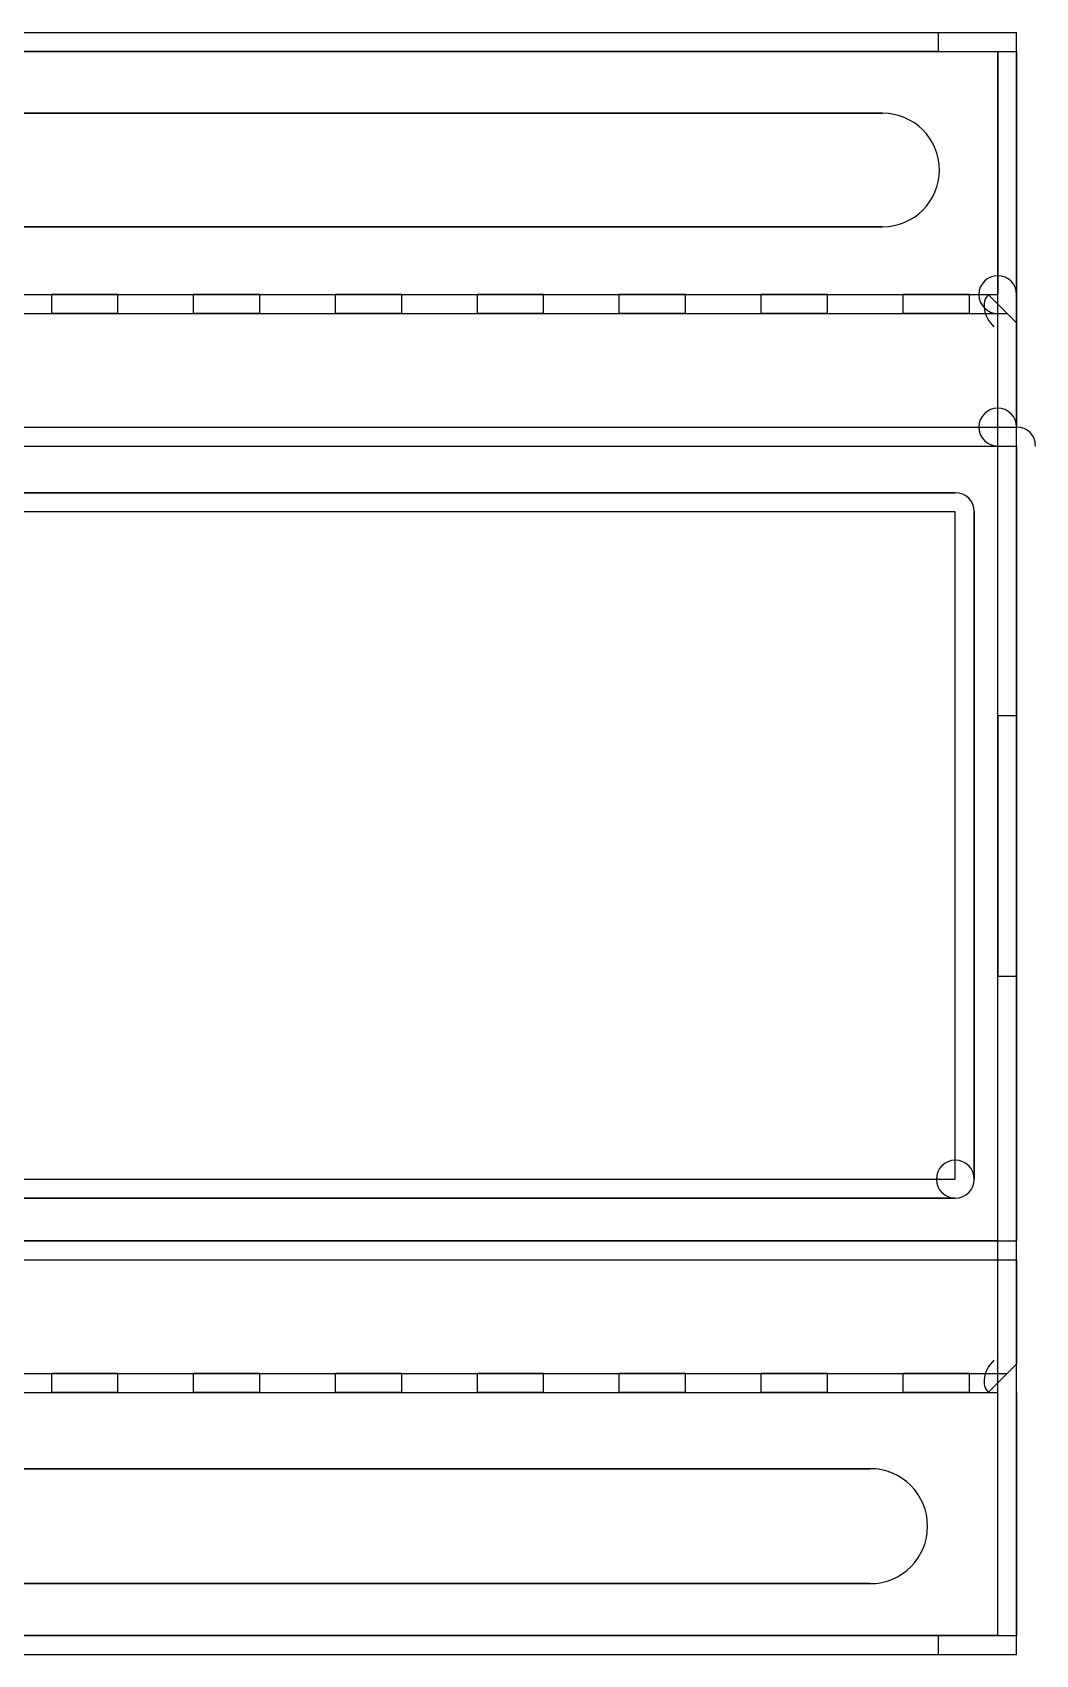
# Model space of a CAD drawing. Header units: millimetres. Extents: x -1 to 101, y -51 to 35.
# Drawn here: x 48 to 101, y -50.6 to 35.1 of the extents above; entities that cross this region are included whole.
import ezdxf

# ---------------------------------------------------------------- set-up
doc = ezdxf.new("R2010")
doc.units = ezdxf.units.MM
doc.layers.add('Pocket005', color=7, linetype='CONTINUOUS')

msp = doc.modelspace()

# ---------------------------------------------------------------- linework, layer by layer
at = {"layer": 'Pocket005'}
for p, q in [((0, 35.118, 17), (100, 35.118, 17)), ((0, 35.118, 17), (100, 35.118, 17)), ((4, 35.118, 11.6), (95.85, 35.118, 11.6)), ((4, 35.118, 11.6), (95.85, 35.118, 11.6)), ((95.85, 35.118), (100, 35.118)), ((95.85, 35.118, 11.6), (95.85, 35.118)), ((95.85, 35.118), (95.85, 34.118)), ((95.85, 35.118), (100, 35.118)), ((95.85, 35.118, 11.6), (95.85, 34.118, 11.6)), ((95.85, 35.118, 11.6), (95.85, 35.118)), ((95.85, 35.118), (95.85, 34.118)), ((95.85, 35.118, 11.6), (95.85, 34.118, 11.6)), ((100, 35.118), (100, 35.118, 17)), ((100, -50.582), (100, 35.118)), ((100, 35.118), (100, 35.118, 17)), ((100, -50.582), (100, 35.118)), ((0, 34.118, 18), (100, 34.118, 18)), ((0, 34.118, 18), (100, 34.118, 18)), ((1, 34.118, 17), (99, 34.118, 17)), ((1, 34.118, 17), (99, 34.118, 17)), ((95.85, 34.118, 11.6), (4, 34.118, 11.6)), ((95.85, 34.118, 11.6), (4, 34.118, 11.6)), ((95.85, 34.118), (99, 34.118)), ((95.85, 34.118), (99, 34.118)), ((95.85, 34.118), (95.85, 34.118, 11.6)), ((95.85, 34.118), (95.85, 34.118, 11.6)), ((99, -49.582), (99, 34.118)), ((99, 34.118), (99, 34.118, 17)), ((99, -49.582), (99, 34.118)), ((99, 34.118), (99, 34.118, 17)), ((99, 34.118, 17), (99, 21.268, 17)), ((99, 34.118, 17), (99, 21.268, 17)), ((100, 34.118, 18), (100, 21.268, 18)), ((100, 34.118, 18), (100, 21.268, 18)), ((8.4, 30.848, 18), (92.916, 30.848, 18)), ((8.4, 30.848, 18), (92.916, 30.848, 18)), ((92.916, 30.848, 17), (8.4, 30.848, 17)), ((92.916, 30.848, 17), (8.4, 30.848, 17)), ((92.916, 30.848, 18), (92.916, 30.848, 17)), ((92.916, 30.848, 18), (92.916, 30.848, 17)), ((8.4, 24.852, 18), (92.916, 24.852, 18)), ((8.4, 24.852, 18), (92.916, 24.852, 18)), ((92.916, 24.852, 17), (8.4, 24.852, 17)), ((92.916, 24.852, 17), (8.4, 24.852, 17)), ((92.916, 24.852, 18), (92.916, 24.852, 17)), ((92.916, 24.852, 18), (92.916, 24.852, 17)), ((1, 21.268, 17), (99, 21.268, 17)), ((1, 21.268, 17), (99, 21.268, 17)), ((1.5, 21.268, 18), (98.5, 21.268, 18)), ((1.5, 21.268, 36), (98.5, 21.268, 36)), ((1.5, 21.268, 18), (98.5, 21.268, 18)), ((1.5, 21.268, 36), (98.5, 21.268, 36)), ((49, 21.268, 32.872), (49, 21.268, 19.872)), ((49, 21.268, 19.872), (52.5, 21.268, 19.872)), ((52.5, 21.268, 32.872), (49, 21.268, 32.872)), ((49, 20.268, 19.872), (49, 21.268, 19.872)), ((49, 21.268, 32.872), (49, 21.268, 19.872)), ((49, 20.268, 32.872), (49, 21.268, 32.872)), ((49, 21.268, 19.872), (52.5, 21.268, 19.872)), ((49, 20.268, 19.872), (49, 21.268, 19.872)), ((49, 20.268, 32.872), (49, 21.268, 32.872)), ((52.5, 21.268, 32.872), (49, 21.268, 32.872)), ((52.5, 21.268, 19.872), (52.5, 21.268, 32.872)), ((52.5, 20.268, 19.872), (52.5, 21.268, 19.872)), ((52.5, 20.268, 32.872), (52.5, 21.268, 32.872)), ((52.5, 21.268, 19.872), (52.5, 21.268, 32.872)), ((52.5, 20.268, 19.872), (52.5, 21.268, 19.872)), ((52.5, 20.268, 32.872), (52.5, 21.268, 32.872)), ((56.5, 21.268, 32.77), (56.5, 21.268, 19.77)), ((56.5, 21.268, 19.77), (60, 21.268, 19.77)), ((60, 21.268, 32.77), (56.5, 21.268, 32.77)), ((56.5, 20.268, 19.77), (56.5, 21.268, 19.77)), ((56.5, 21.268, 32.77), (56.5, 21.268, 19.77)), ((56.5, 20.268, 32.77), (56.5, 21.268, 32.77)), ((56.5, 21.268, 19.77), (60, 21.268, 19.77)), ((56.5, 20.268, 19.77), (56.5, 21.268, 19.77)), ((56.5, 20.268, 32.77), (56.5, 21.268, 32.77)), ((60, 21.268, 32.77), (56.5, 21.268, 32.77)), ((60, 21.268, 19.77), (60, 21.268, 32.77)), ((60, 20.268, 19.77), (60, 21.268, 19.77)), ((60, 20.268, 32.77), (60, 21.268, 32.77)), ((60, 21.268, 19.77), (60, 21.268, 32.77)), ((60, 20.268, 19.77), (60, 21.268, 19.77)), ((60, 20.268, 32.77), (60, 21.268, 32.77)), ((64, 21.268, 32.63), (64, 21.268, 19.63)), ((64, 21.268, 19.63), (67.5, 21.268, 19.63)), ((67.5, 21.268, 32.63), (64, 21.268, 32.63)), ((64, 20.268, 19.63), (64, 21.268, 19.63)), ((64, 21.268, 32.63), (64, 21.268, 19.63)), ((64, 20.268, 32.63), (64, 21.268, 32.63)), ((64, 21.268, 19.63), (67.5, 21.268, 19.63)), ((64, 20.268, 19.63), (64, 21.268, 19.63)), ((64, 20.268, 32.63), (64, 21.268, 32.63)), ((67.5, 21.268, 32.63), (64, 21.268, 32.63)), ((67.5, 21.268, 19.63), (67.5, 21.268, 32.63)), ((67.5, 20.268, 19.63), (67.5, 21.268, 19.63)), ((67.5, 20.268, 32.63), (67.5, 21.268, 32.63)), ((67.5, 21.268, 19.63), (67.5, 21.268, 32.63)), ((67.5, 20.268, 19.63), (67.5, 21.268, 19.63)), ((67.5, 20.268, 32.63), (67.5, 21.268, 32.63)), ((71.5, 21.268, 32.539), (71.5, 21.268, 19.539)), ((71.5, 21.268, 19.539), (75, 21.268, 19.539)), ((75, 21.268, 32.539), (71.5, 21.268, 32.539)), ((71.5, 20.268, 19.539), (71.5, 21.268, 19.539)), ((71.5, 21.268, 32.539), (71.5, 21.268, 19.539)), ((71.5, 20.268, 32.539), (71.5, 21.268, 32.539)), ((71.5, 21.268, 19.539), (75, 21.268, 19.539)), ((71.5, 20.268, 19.539), (71.5, 21.268, 19.539)), ((71.5, 20.268, 32.539), (71.5, 21.268, 32.539)), ((75, 21.268, 32.539), (71.5, 21.268, 32.539)), ((75, 21.268, 19.539), (75, 21.268, 32.539)), ((75, 20.268, 19.539), (75, 21.268, 19.539)), ((75, 20.268, 32.539), (75, 21.268, 32.539)), ((75, 21.268, 19.539), (75, 21.268, 32.539)), ((75, 20.268, 19.539), (75, 21.268, 19.539)), ((75, 20.268, 32.539), (75, 21.268, 32.539)), ((79, 21.268, 32.781), (79, 21.268, 19.781)), ((79, 21.268, 19.781), (82.5, 21.268, 19.781)), ((82.5, 21.268, 32.781), (79, 21.268, 32.781)), ((79, 20.268, 19.781), (79, 21.268, 19.781)), ((79, 21.268, 32.781), (79, 21.268, 19.781)), ((79, 20.268, 32.781), (79, 21.268, 32.781)), ((79, 21.268, 19.781), (82.5, 21.268, 19.781)), ((79, 20.268, 19.781), (79, 21.268, 19.781)), ((79, 20.268, 32.781), (79, 21.268, 32.781)), ((82.5, 21.268, 32.781), (79, 21.268, 32.781)), ((82.5, 21.268, 19.781), (82.5, 21.268, 32.781)), ((82.5, 20.268, 19.781), (82.5, 21.268, 19.781)), ((82.5, 20.268, 32.781), (82.5, 21.268, 32.781)), ((82.5, 21.268, 19.781), (82.5, 21.268, 32.781)), ((82.5, 20.268, 19.781), (82.5, 21.268, 19.781)), ((82.5, 20.268, 32.781), (82.5, 21.268, 32.781)), ((86.5, 21.268, 32.824), (86.5, 21.268, 19.824)), ((86.5, 21.268, 19.824), (90, 21.268, 19.824)), ((90, 21.268, 32.824), (86.5, 21.268, 32.824)), ((86.5, 20.268, 19.824), (86.5, 21.268, 19.824)), ((86.5, 21.268, 32.824), (86.5, 21.268, 19.824)), ((86.5, 20.268, 32.824), (86.5, 21.268, 32.824)), ((86.5, 21.268, 19.824), (90, 21.268, 19.824)), ((86.5, 20.268, 19.824), (86.5, 21.268, 19.824)), ((86.5, 20.268, 32.824), (86.5, 21.268, 32.824)), ((90, 21.268, 32.824), (86.5, 21.268, 32.824)), ((90, 21.268, 19.824), (90, 21.268, 32.824)), ((90, 20.268, 19.824), (90, 21.268, 19.824)), ((90, 20.268, 32.824), (90, 21.268, 32.824)), ((90, 21.268, 19.824), (90, 21.268, 32.824)), ((90, 20.268, 19.824), (90, 21.268, 19.824)), ((90, 20.268, 32.824), (90, 21.268, 32.824)), ((94, 21.268, 32.613), (94, 21.268, 19.829)), ((94, 21.268, 19.829), (97.5, 21.268, 19.829)), ((97.5, 21.268, 32.613), (94, 21.268, 32.613)), ((94, 20.268, 19.829), (94, 21.268, 19.829)), ((94, 21.268, 32.613), (94, 21.268, 19.829)), ((94, 20.268, 32.613), (94, 21.268, 32.613)), ((94, 21.268, 19.829), (97.5, 21.268, 19.829)), ((94, 20.268, 19.829), (94, 21.268, 19.829)), ((94, 20.268, 32.613), (94, 21.268, 32.613)), ((97.5, 21.268, 32.613), (94, 21.268, 32.613)), ((97.5, 21.268, 19.829), (97.5, 21.268, 32.613)), ((97.5, 20.268, 19.829), (97.5, 21.268, 19.829)), ((97.5, 20.268, 32.613), (97.5, 21.268, 32.613)), ((97.5, 21.268, 19.829), (97.5, 21.268, 32.613)), ((97.5, 20.268, 19.829), (97.5, 21.268, 19.829)), ((97.5, 20.268, 32.613), (97.5, 21.268, 32.613)), ((100, 19.768, 18), (98.5, 21.268, 18)), ((98.5, 21.268, 18), (98.5, 21.268, 36)), ((98.5, 21.268, 18), (98.5, 21.268, 36)), ((100, 19.768, 18), (98.5, 21.268, 18)), ((100, 21.268, 18), (100, 19.768, 18)), ((100, 21.268, 18), (100, 19.768, 18)), ((0.5, 20.268, 37), (99.5, 20.268, 37)), ((0.5, 20.268, 37), (99.5, 20.268, 37)), ((1, 20.268, 18), (99, 20.268, 18)), ((1, 20.268, 18), (99, 20.268, 18)), ((1, 20.268, 36), (99, 20.268, 36)), ((1, 20.268, 36), (99, 20.268, 36)), ((49, 20.268, 32.872), (49, 20.268, 19.872)), ((49, 20.268, 19.872), (52.5, 20.268, 19.872)), ((52.5, 20.268, 32.872), (49, 20.268, 32.872)), ((49, 20.268, 32.872), (49, 20.268, 19.872)), ((49, 20.268, 19.872), (52.5, 20.268, 19.872)), ((52.5, 20.268, 32.872), (49, 20.268, 32.872)), ((52.5, 20.268, 19.872), (52.5, 20.268, 32.872)), ((52.5, 20.268, 19.872), (52.5, 20.268, 32.872)), ((56.5, 20.268, 32.77), (56.5, 20.268, 19.77)), ((56.5, 20.268, 19.77), (60, 20.268, 19.77)), ((60, 20.268, 32.77), (56.5, 20.268, 32.77)), ((56.5, 20.268, 32.77), (56.5, 20.268, 19.77)), ((56.5, 20.268, 19.77), (60, 20.268, 19.77)), ((60, 20.268, 32.77), (56.5, 20.268, 32.77)), ((60, 20.268, 19.77), (60, 20.268, 32.77)), ((60, 20.268, 19.77), (60, 20.268, 32.77)), ((64, 20.268, 32.63), (64, 20.268, 19.63)), ((64, 20.268, 19.63), (67.5, 20.268, 19.63)), ((67.5, 20.268, 32.63), (64, 20.268, 32.63)), ((64, 20.268, 32.63), (64, 20.268, 19.63)), ((64, 20.268, 19.63), (67.5, 20.268, 19.63)), ((67.5, 20.268, 32.63), (64, 20.268, 32.63)), ((67.5, 20.268, 19.63), (67.5, 20.268, 32.63)), ((67.5, 20.268, 19.63), (67.5, 20.268, 32.63)), ((71.5, 20.268, 32.539), (71.5, 20.268, 19.539)), ((71.5, 20.268, 19.539), (75, 20.268, 19.539)), ((75, 20.268, 32.539), (71.5, 20.268, 32.539)), ((71.5, 20.268, 32.539), (71.5, 20.268, 19.539)), ((71.5, 20.268, 19.539), (75, 20.268, 19.539)), ((75, 20.268, 32.539), (71.5, 20.268, 32.539)), ((75, 20.268, 19.539), (75, 20.268, 32.539)), ((75, 20.268, 19.539), (75, 20.268, 32.539)), ((79, 20.268, 32.781), (79, 20.268, 19.781)), ((79, 20.268, 19.781), (82.5, 20.268, 19.781)), ((82.5, 20.268, 32.781), (79, 20.268, 32.781)), ((79, 20.268, 32.781), (79, 20.268, 19.781)), ((79, 20.268, 19.781), (82.5, 20.268, 19.781)), ((82.5, 20.268, 32.781), (79, 20.268, 32.781)), ((82.5, 20.268, 19.781), (82.5, 20.268, 32.781)), ((82.5, 20.268, 19.781), (82.5, 20.268, 32.781)), ((86.5, 20.268, 32.824), (86.5, 20.268, 19.824)), ((86.5, 20.268, 19.824), (90, 20.268, 19.824)), ((90, 20.268, 32.824), (86.5, 20.268, 32.824)), ((86.5, 20.268, 32.824), (86.5, 20.268, 19.824)), ((86.5, 20.268, 19.824), (90, 20.268, 19.824)), ((90, 20.268, 32.824), (86.5, 20.268, 32.824)), ((90, 20.268, 19.824), (90, 20.268, 32.824)), ((90, 20.268, 19.824), (90, 20.268, 32.824)), ((94, 20.268, 32.613), (94, 20.268, 19.829)), ((94, 20.268, 19.829), (97.5, 20.268, 19.829)), ((97.5, 20.268, 32.613), (94, 20.268, 32.613)), ((94, 20.268, 32.613), (94, 20.268, 19.829)), ((94, 20.268, 19.829), (97.5, 20.268, 19.829)), ((97.5, 20.268, 32.613), (94, 20.268, 32.613)), ((97.5, 20.268, 19.829), (97.5, 20.268, 32.613)), ((97.5, 20.268, 19.829), (97.5, 20.268, 32.613)), ((99, 20.268, 36), (99, 20.268, 18)), ((99, 14.268, 36), (99, 20.268, 36)), ((99, 20.268, 36), (99, 20.268, 18)), ((99, 14.268, 36), (99, 20.268, 36)), ((100, 19.768, 37), (99.5, 20.268, 37)), ((100, 19.768, 37), (99.5, 20.268, 37)), ((100, 19.768, 37), (100, 14.268, 37)), ((100, 19.768, 18), (100, 19.768, 37)), ((100, 19.768, 37), (100, 14.268, 37)), ((100, 19.768, 18), (100, 19.768, 37)), ((0, 14.268, 48), (100, 14.268, 48)), ((0, 14.268, 48), (100, 14.268, 48)), ((0, 14.268, 37), (100, 14.268, 37)), ((0, 14.268, 37), (100, 14.268, 37)), ((1, 14.268, 36), (99, 14.268, 36)), ((1, 14.268, 36), (99, 14.268, 36)), ((100, 14.268, 37), (100, 14.268, 48)), ((100, 14.268, 37), (100, 14.268, 48)), ((0, 13.268, 49), (100, 13.268, 49)), ((0, 13.268, 49), (100, 13.268, 49)), ((1, 13.268, 37), (99, 13.268, 37)), ((1, 13.268, 37), (99, 13.268, 37)), ((1, 13.268, 48), (99, 13.268, 48)), ((1, 13.268, 48), (99, 13.268, 48)), ((99, 13.268, 48), (99, 13.268, 37)), ((99, -28.732, 48), (99, 13.268, 48)), ((99, 13.268, 48), (99, 13.268, 37)), ((99, -28.732, 48), (99, 13.268, 48)), ((100, 13.268, 49), (100, -28.732, 49)), ((100, 13.268, 49), (100, -28.732, 49)), ((3.781, 10.799, 48), (96.759, 10.799, 48)), ((96.759, 10.799, 46), (3.781, 10.799, 46)), ((3.781, 10.799, 48), (96.759, 10.799, 48)), ((96.759, 10.799, 46), (3.781, 10.799, 46)), ((96.759, 10.799, 48), (96.759, 10.799, 46)), ((96.759, 10.799, 48), (96.759, 10.799, 46)), ((96.759, 9.799, 49), (3.781, 9.799, 49)), ((96.759, 9.799, 49), (3.781, 9.799, 49)), ((96.759, 9.799, 46), (3.781, 9.799, 46)), ((96.759, 9.799, 46), (3.781, 9.799, 46)), ((96.759, 9.799, 45), (3.781, 9.799, 45)), ((96.759, 9.799, 45), (3.781, 9.799, 45)), ((96.759, -25.467, 49), (96.759, 9.799, 49)), ((96.759, 9.799, 49), (96.759, 9.799, 46)), ((96.759, -25.467, 49), (96.759, 9.799, 49)), ((96.759, -25.467, 46), (96.759, 9.799, 46)), ((96.759, 9.799, 49), (96.759, 9.799, 46)), ((96.759, -25.467, 46), (96.759, 9.799, 46)), ((96.759, -25.467, 45), (96.759, 9.799, 45)), ((96.759, -25.467, 45), (96.759, 9.799, 45)), ((97.759, 9.799, 48), (97.759, -25.467, 48)), ((97.759, -25.467, 46), (97.759, 9.799, 46)), ((97.759, 9.799, 48), (97.759, 9.799, 46)), ((97.759, 9.799, 48), (97.759, -25.467, 48)), ((97.759, 9.799, 48), (97.759, 9.799, 46)), ((97.759, -25.467, 46), (97.759, 9.799, 46)), ((99, -0.962, 6.014), (99, -14.735, 6.014)), ((99, -0.962, 6.014), (100, -0.962, 6.014)), ((99, -14.735, 3.228), (99, -0.962, 3.228)), ((99, -0.962, 3.228), (100, -0.962, 3.228)), ((99, -0.962, 3.228), (99, -0.962, 6.014)), ((99, -0.962, 3.228), (100, -0.962, 3.228)), ((99, -0.962, 6.014), (100, -0.962, 6.014)), ((99, -0.962, 3.228), (99, -0.962, 6.014)), ((99, -0.962, 6.014), (99, -14.735, 6.014)), ((99, -14.735, 3.228), (99, -0.962, 3.228)), ((100, -14.735, 6.014), (100, -0.962, 6.014)), ((100, -0.962, 3.228), (100, -14.735, 3.228)), ((100, -0.962, 6.014), (100, -0.962, 3.228)), ((100, -14.735, 6.014), (100, -0.962, 6.014)), ((100, -0.962, 3.228), (100, -14.735, 3.228)), ((100, -0.962, 6.014), (100, -0.962, 3.228)), ((99, -14.735, 6.014), (100, -14.735, 6.014)), ((99, -14.735, 6.014), (99, -14.735, 3.228)), ((99, -14.735, 6.014), (100, -14.735, 6.014)), ((99, -14.735, 3.228), (100, -14.735, 3.228)), ((99, -14.735, 3.228), (100, -14.735, 3.228)), ((99, -14.735, 6.014), (99, -14.735, 3.228)), ((100, -14.735, 3.228), (100, -14.735, 6.014)), ((100, -14.735, 3.228), (100, -14.735, 6.014)), ((3.781, -25.467, 49), (96.759, -25.467, 49)), ((3.781, -25.467, 49), (96.759, -25.467, 49)), ((3.781, -25.467, 46), (96.759, -25.467, 46)), ((3.781, -25.467, 46), (96.759, -25.467, 46)), ((3.781, -25.467, 45), (96.759, -25.467, 45)), ((3.781, -25.467, 45), (96.759, -25.467, 45)), ((96.759, -25.467, 49), (96.759, -25.467, 46)), ((96.759, -25.467, 49), (96.759, -25.467, 46)), ((97.759, -25.467, 48), (97.759, -25.467, 46)), ((97.759, -25.467, 48), (97.759, -25.467, 46)), ((96.759, -26.467, 48), (3.781, -26.467, 48)), ((3.781, -26.467, 46), (96.759, -26.467, 46)), ((96.759, -26.467, 48), (3.781, -26.467, 48)), ((3.781, -26.467, 46), (96.759, -26.467, 46)), ((96.759, -26.467, 48), (96.759, -26.467, 46)), ((96.759, -26.467, 48), (96.759, -26.467, 46)), ((0, -28.732, 49), (100, -28.732, 49)), ((0, -28.732, 49), (100, -28.732, 49)), ((1, -28.732, 37), (99, -28.732, 37)), ((1, -28.732, 37), (99, -28.732, 37)), ((99, -28.732, 48), (1, -28.732, 48)), ((99, -28.732, 48), (1, -28.732, 48)), ((99, -28.732, 48), (99, -28.732, 37)), ((99, -28.732, 48), (99, -28.732, 37)), ((0, -29.732, 37), (100, -29.732, 37)), ((0, -29.732, 48), (100, -29.732, 48)), ((0, -29.732, 37), (100, -29.732, 37)), ((0, -29.732, 48), (100, -29.732, 48)), ((1, -29.732, 36), (99, -29.732, 36)), ((1, -29.732, 36), (99, -29.732, 36)), ((99, -35.732, 36), (99, -29.732, 36)), ((99, -35.732, 36), (99, -29.732, 36)), ((100, -29.732, 37), (100, -35.232, 37)), ((100, -29.732, 37), (100, -29.732, 48)), ((100, -29.732, 37), (100, -35.232, 37)), ((100, -29.732, 37), (100, -29.732, 48)), ((0.5, -35.732, 37), (99.5, -35.732, 37)), ((0.5, -35.732, 37), (99.5, -35.732, 37)), ((1, -35.732, 18), (99, -35.732, 18)), ((1, -35.732, 18), (99, -35.732, 18)), ((1, -35.732, 36), (99, -35.732, 36)), ((1, -35.732, 36), (99, -35.732, 36)), ((49, -36.732, 32.872), (49, -35.732, 32.872)), ((49, -35.732, 32.872), (52.5, -35.732, 32.872)), ((52.5, -35.732, 19.872), (49, -35.732, 19.872)), ((49, -36.732, 19.872), (49, -35.732, 19.872)), ((49, -36.732, 19.872), (49, -35.732, 19.872)), ((49, -35.732, 19.872), (49, -35.732, 32.872)), ((49, -36.732, 32.872), (49, -35.732, 32.872)), ((49, -35.732, 19.872), (49, -35.732, 32.872)), ((49, -35.732, 32.872), (52.5, -35.732, 32.872)), ((52.5, -35.732, 19.872), (49, -35.732, 19.872)), ((52.5, -36.732, 32.872), (52.5, -35.732, 32.872)), ((52.5, -36.732, 32.872), (52.5, -35.732, 32.872)), ((52.5, -35.732, 32.872), (52.5, -35.732, 19.872)), ((52.5, -36.732, 19.872), (52.5, -35.732, 19.872)), ((52.5, -36.732, 19.872), (52.5, -35.732, 19.872)), ((52.5, -35.732, 32.872), (52.5, -35.732, 19.872)), ((56.5, -36.732, 32.77), (56.5, -35.732, 32.77)), ((56.5, -35.732, 32.77), (60, -35.732, 32.77)), ((60, -35.732, 19.77), (56.5, -35.732, 19.77)), ((56.5, -36.732, 19.77), (56.5, -35.732, 19.77)), ((56.5, -36.732, 19.77), (56.5, -35.732, 19.77)), ((56.5, -35.732, 19.77), (56.5, -35.732, 32.77)), ((56.5, -36.732, 32.77), (56.5, -35.732, 32.77)), ((56.5, -35.732, 19.77), (56.5, -35.732, 32.77)), ((56.5, -35.732, 32.77), (60, -35.732, 32.77)), ((60, -35.732, 19.77), (56.5, -35.732, 19.77)), ((60, -36.732, 32.77), (60, -35.732, 32.77)), ((60, -36.732, 32.77), (60, -35.732, 32.77)), ((60, -35.732, 32.77), (60, -35.732, 19.77)), ((60, -36.732, 19.77), (60, -35.732, 19.77)), ((60, -36.732, 19.77), (60, -35.732, 19.77)), ((60, -35.732, 32.77), (60, -35.732, 19.77)), ((64, -36.732, 32.63), (64, -35.732, 32.63)), ((64, -35.732, 32.63), (67.5, -35.732, 32.63)), ((67.5, -35.732, 19.63), (64, -35.732, 19.63)), ((64, -36.732, 19.63), (64, -35.732, 19.63)), ((64, -36.732, 19.63), (64, -35.732, 19.63)), ((64, -35.732, 19.63), (64, -35.732, 32.63)), ((64, -36.732, 32.63), (64, -35.732, 32.63)), ((64, -35.732, 19.63), (64, -35.732, 32.63)), ((64, -35.732, 32.63), (67.5, -35.732, 32.63)), ((67.5, -35.732, 19.63), (64, -35.732, 19.63)), ((67.5, -36.732, 32.63), (67.5, -35.732, 32.63)), ((67.5, -36.732, 32.63), (67.5, -35.732, 32.63)), ((67.5, -35.732, 32.63), (67.5, -35.732, 19.63)), ((67.5, -36.732, 19.63), (67.5, -35.732, 19.63)), ((67.5, -36.732, 19.63), (67.5, -35.732, 19.63)), ((67.5, -35.732, 32.63), (67.5, -35.732, 19.63)), ((71.5, -36.732, 32.539), (71.5, -35.732, 32.539)), ((71.5, -35.732, 32.539), (75, -35.732, 32.539)), ((75, -35.732, 19.539), (71.5, -35.732, 19.539)), ((71.5, -36.732, 19.539), (71.5, -35.732, 19.539)), ((71.5, -36.732, 19.539), (71.5, -35.732, 19.539)), ((71.5, -35.732, 19.539), (71.5, -35.732, 32.539)), ((71.5, -36.732, 32.539), (71.5, -35.732, 32.539)), ((71.5, -35.732, 19.539), (71.5, -35.732, 32.539)), ((71.5, -35.732, 32.539), (75, -35.732, 32.539)), ((75, -35.732, 19.539), (71.5, -35.732, 19.539)), ((75, -36.732, 32.539), (75, -35.732, 32.539)), ((75, -36.732, 32.539), (75, -35.732, 32.539)), ((75, -35.732, 32.539), (75, -35.732, 19.539)), ((75, -36.732, 19.539), (75, -35.732, 19.539)), ((75, -36.732, 19.539), (75, -35.732, 19.539)), ((75, -35.732, 32.539), (75, -35.732, 19.539)), ((79, -36.732, 32.781), (79, -35.732, 32.781)), ((79, -35.732, 32.781), (82.5, -35.732, 32.781)), ((82.5, -35.732, 19.781), (79, -35.732, 19.781)), ((79, -36.732, 19.781), (79, -35.732, 19.781)), ((79, -36.732, 19.781), (79, -35.732, 19.781)), ((79, -35.732, 19.781), (79, -35.732, 32.781)), ((79, -36.732, 32.781), (79, -35.732, 32.781)), ((79, -35.732, 19.781), (79, -35.732, 32.781)), ((79, -35.732, 32.781), (82.5, -35.732, 32.781)), ((82.5, -35.732, 19.781), (79, -35.732, 19.781)), ((82.5, -36.732, 32.781), (82.5, -35.732, 32.781)), ((82.5, -36.732, 32.781), (82.5, -35.732, 32.781)), ((82.5, -35.732, 32.781), (82.5, -35.732, 19.781)), ((82.5, -36.732, 19.781), (82.5, -35.732, 19.781)), ((82.5, -36.732, 19.781), (82.5, -35.732, 19.781)), ((82.5, -35.732, 32.781), (82.5, -35.732, 19.781)), ((86.5, -36.732, 32.824), (86.5, -35.732, 32.824)), ((86.5, -35.732, 32.824), (90, -35.732, 32.824)), ((90, -35.732, 19.824), (86.5, -35.732, 19.824)), ((86.5, -36.732, 19.824), (86.5, -35.732, 19.824)), ((86.5, -36.732, 19.824), (86.5, -35.732, 19.824)), ((86.5, -35.732, 19.824), (86.5, -35.732, 32.824)), ((86.5, -36.732, 32.824), (86.5, -35.732, 32.824)), ((86.5, -35.732, 19.824), (86.5, -35.732, 32.824)), ((86.5, -35.732, 32.824), (90, -35.732, 32.824)), ((90, -35.732, 19.824), (86.5, -35.732, 19.824)), ((90, -36.732, 32.824), (90, -35.732, 32.824)), ((90, -36.732, 32.824), (90, -35.732, 32.824)), ((90, -35.732, 32.824), (90, -35.732, 19.824)), ((90, -36.732, 19.824), (90, -35.732, 19.824)), ((90, -36.732, 19.824), (90, -35.732, 19.824)), ((90, -35.732, 32.824), (90, -35.732, 19.824)), ((94, -36.732, 32.613), (94, -35.732, 32.613)), ((94, -35.732, 32.613), (97.5, -35.732, 32.613)), ((97.5, -35.732, 19.829), (94, -35.732, 19.829)), ((94, -36.732, 19.829), (94, -35.732, 19.829)), ((94, -36.732, 19.829), (94, -35.732, 19.829)), ((94, -35.732, 19.829), (94, -35.732, 32.613)), ((94, -36.732, 32.613), (94, -35.732, 32.613)), ((94, -35.732, 19.829), (94, -35.732, 32.613)), ((94, -35.732, 32.613), (97.5, -35.732, 32.613)), ((97.5, -35.732, 19.829), (94, -35.732, 19.829)), ((97.5, -36.732, 32.613), (97.5, -35.732, 32.613)), ((97.5, -36.732, 32.613), (97.5, -35.732, 32.613)), ((97.5, -35.732, 32.613), (97.5, -35.732, 19.829)), ((97.5, -36.732, 19.829), (97.5, -35.732, 19.829)), ((97.5, -36.732, 19.829), (97.5, -35.732, 19.829)), ((97.5, -35.732, 32.613), (97.5, -35.732, 19.829)), ((100, -35.232, 18), (98.5, -36.732, 18)), ((100, -35.232, 18), (98.5, -36.732, 18)), ((99, -35.732, 18), (99, -35.732, 36)), ((99, -35.732, 18), (99, -35.732, 36)), ((100, -35.232, 37), (99.5, -35.732, 37)), ((100, -35.232, 37), (99.5, -35.732, 37)), ((100, -36.732, 18), (100, -35.232, 18)), ((100, -36.732, 18), (100, -35.232, 18)), ((100, -35.232, 37), (100, -35.232, 18)), ((100, -35.232, 37), (100, -35.232, 18)), ((1, -36.732, 17), (99, -36.732, 17)), ((1, -36.732, 17), (99, -36.732, 17)), ((1.5, -36.732, 18), (98.5, -36.732, 18)), ((1.5, -36.732, 36), (98.5, -36.732, 36)), ((1.5, -36.732, 18), (98.5, -36.732, 18)), ((1.5, -36.732, 36), (98.5, -36.732, 36)), ((52.5, -36.732, 32.872), (49, -36.732, 32.872)), ((49, -36.732, 19.872), (52.5, -36.732, 19.872)), ((49, -36.732, 32.872), (49, -36.732, 19.872)), ((52.5, -36.732, 32.872), (49, -36.732, 32.872)), ((49, -36.732, 19.872), (52.5, -36.732, 19.872)), ((49, -36.732, 32.872), (49, -36.732, 19.872)), ((52.5, -36.732, 19.872), (52.5, -36.732, 32.872)), ((52.5, -36.732, 19.872), (52.5, -36.732, 32.872)), ((60, -36.732, 32.77), (56.5, -36.732, 32.77)), ((56.5, -36.732, 19.77), (60, -36.732, 19.77)), ((56.5, -36.732, 32.77), (56.5, -36.732, 19.77)), ((60, -36.732, 32.77), (56.5, -36.732, 32.77)), ((56.5, -36.732, 19.77), (60, -36.732, 19.77)), ((56.5, -36.732, 32.77), (56.5, -36.732, 19.77)), ((60, -36.732, 19.77), (60, -36.732, 32.77)), ((60, -36.732, 19.77), (60, -36.732, 32.77)), ((67.5, -36.732, 32.63), (64, -36.732, 32.63)), ((64, -36.732, 19.63), (67.5, -36.732, 19.63)), ((64, -36.732, 32.63), (64, -36.732, 19.63)), ((67.5, -36.732, 32.63), (64, -36.732, 32.63)), ((64, -36.732, 19.63), (67.5, -36.732, 19.63)), ((64, -36.732, 32.63), (64, -36.732, 19.63)), ((67.5, -36.732, 19.63), (67.5, -36.732, 32.63)), ((67.5, -36.732, 19.63), (67.5, -36.732, 32.63)), ((75, -36.732, 32.539), (71.5, -36.732, 32.539)), ((71.5, -36.732, 19.539), (75, -36.732, 19.539)), ((71.5, -36.732, 32.539), (71.5, -36.732, 19.539)), ((75, -36.732, 32.539), (71.5, -36.732, 32.539)), ((71.5, -36.732, 19.539), (75, -36.732, 19.539)), ((71.5, -36.732, 32.539), (71.5, -36.732, 19.539)), ((75, -36.732, 19.539), (75, -36.732, 32.539)), ((75, -36.732, 19.539), (75, -36.732, 32.539)), ((82.5, -36.732, 32.781), (79, -36.732, 32.781)), ((79, -36.732, 19.781), (82.5, -36.732, 19.781)), ((79, -36.732, 32.781), (79, -36.732, 19.781)), ((82.5, -36.732, 32.781), (79, -36.732, 32.781)), ((79, -36.732, 19.781), (82.5, -36.732, 19.781)), ((79, -36.732, 32.781), (79, -36.732, 19.781)), ((82.5, -36.732, 19.781), (82.5, -36.732, 32.781)), ((82.5, -36.732, 19.781), (82.5, -36.732, 32.781)), ((90, -36.732, 32.824), (86.5, -36.732, 32.824)), ((86.5, -36.732, 19.824), (90, -36.732, 19.824)), ((86.5, -36.732, 32.824), (86.5, -36.732, 19.824)), ((90, -36.732, 32.824), (86.5, -36.732, 32.824)), ((86.5, -36.732, 19.824), (90, -36.732, 19.824)), ((86.5, -36.732, 32.824), (86.5, -36.732, 19.824)), ((90, -36.732, 19.824), (90, -36.732, 32.824)), ((90, -36.732, 19.824), (90, -36.732, 32.824)), ((97.5, -36.732, 32.613), (94, -36.732, 32.613)), ((94, -36.732, 19.829), (97.5, -36.732, 19.829)), ((94, -36.732, 32.613), (94, -36.732, 19.829)), ((97.5, -36.732, 32.613), (94, -36.732, 32.613)), ((94, -36.732, 19.829), (97.5, -36.732, 19.829)), ((94, -36.732, 32.613), (94, -36.732, 19.829)), ((97.5, -36.732, 19.829), (97.5, -36.732, 32.613)), ((97.5, -36.732, 19.829), (97.5, -36.732, 32.613)), ((98.5, -36.732, 36), (98.5, -36.732, 18)), ((98.5, -36.732, 36), (98.5, -36.732, 18)), ((99, -49.582, 17), (99, -36.732, 17)), ((99, -49.582, 17), (99, -36.732, 17)), ((100, -36.732, 18), (100, -49.582, 18)), ((100, -36.732, 18), (100, -49.582, 18)), ((9.656, -40.763, 18), (92.256, -40.763, 18)), ((9.656, -40.763, 18), (92.256, -40.763, 18)), ((92.256, -40.763, 17), (9.656, -40.763, 17)), ((92.256, -40.763, 17), (9.656, -40.763, 17)), ((92.256, -40.763, 18), (92.256, -40.763, 17)), ((92.256, -40.763, 18), (92.256, -40.763, 17)), ((9.656, -46.836, 18), (92.256, -46.836, 18)), ((9.656, -46.836, 18), (92.256, -46.836, 18)), ((92.256, -46.836, 17), (9.656, -46.836, 17)), ((92.256, -46.836, 17), (9.656, -46.836, 17)), ((92.256, -46.836, 18), (92.256, -46.836, 17)), ((92.256, -46.836, 18), (92.256, -46.836, 17)), ((0, -49.582, 18), (100, -49.582, 18)), ((0, -49.582, 18), (100, -49.582, 18)), ((99, -49.582, 17), (1, -49.582, 17)), ((99, -49.582, 17), (1, -49.582, 17)), ((4, -49.582, 11.6), (95.85, -49.582, 11.6)), ((4, -49.582, 11.6), (95.85, -49.582, 11.6)), ((95.85, -49.582), (95.85, -50.582)), ((95.85, -49.582), (99, -49.582)), ((95.85, -49.582, 11.6), (95.85, -50.582, 11.6)), ((95.85, -49.582, 11.6), (95.85, -49.582)), ((95.85, -49.582), (95.85, -50.582)), ((95.85, -49.582, 11.6), (95.85, -50.582, 11.6)), ((95.85, -49.582, 11.6), (95.85, -49.582)), ((95.85, -49.582), (99, -49.582)), ((99, -49.582), (99, -49.582, 17)), ((99, -49.582), (99, -49.582, 17)), ((0, -50.582, 17), (100, -50.582, 17)), ((0, -50.582, 17), (100, -50.582, 17)), ((4, -50.582, 11.6), (95.85, -50.582, 11.6)), ((4, -50.582, 11.6), (95.85, -50.582, 11.6)), ((95.85, -50.582), (100, -50.582)), ((95.85, -50.582, 11.6), (95.85, -50.582)), ((95.85, -50.582), (100, -50.582)), ((95.85, -50.582, 11.6), (95.85, -50.582)), ((100, -50.582, 17), (100, -50.582)), ((100, -50.582, 17), (100, -50.582))]:
    msp.add_line(p, q, dxfattribs=at)
for centre, radius, start, end in [((100, 34.118, 17), 0, 90, 0), ((100, 34.118, 17), 0, 90, 0), ((92.916, 27.85, 18), 2.998, -90, 90), ((92.916, 27.85, 18), 2.998, -90, 90), ((92.916, 27.85, 17), 2.998, -90, 90), ((92.916, 27.85, 17), 2.998, -90, 90), ((99, 21.268, 18), 1, 0, -90), ((99, 21.268, 18), 1, 0, -90), ((99, 14.268, 37), 1, 0, -90), ((99, 14.268, 37), 1, 0, -90), ((100, 13.268, 48), 1, 0, 90), ((100, 13.268, 48), 1, 0, 90), ((96.759, 9.799, 48), 1, 0, 90), ((96.759, 9.799, 46), 1, 0, 90), ((96.759, 9.799, 48), 1, 0, 90), ((96.759, 9.799, 46), 1, 0, 90), ((96.759, 9.799, 46), 1, 0, 90), ((96.759, 9.799, 46), 1, 0, 90), ((96.759, 9.799, 46), 1, 0, 90), ((96.759, 9.799, 46), 1, 0, 90), ((96.759, -25.467, 46), 1, 90, -90), ((96.759, -25.467, 46), 1, 90, -90), ((96.759, -25.467, 46), 1, 0, 90), ((96.759, -25.467, 46), 1, 0, 90), ((96.759, -25.467, 48), 1, -90, 0), ((96.759, -25.467, 46), 1, -90, 0), ((96.759, -25.467, 48), 1, -90, 0), ((96.759, -25.467, 46), 1, -90, 0), ((100, -28.732, 48), 0, -90, -90), ((100, -28.732, 48), 0, -90, -90), ((99, -29.732, 37), 0, 90, 0), ((99, -29.732, 37), 0, 90, 0), ((99, -36.732, 18), 0, 90, 0), ((99, -36.732, 18), 0, 90, 0), ((92.256, -43.799, 18), 3.037, -90, 90), ((92.256, -43.799, 18), 3.037, -90, 90), ((92.256, -43.799, 17), 3.037, -90, 90), ((92.256, -43.799, 17), 3.037, -90, 90), ((100, -49.582, 17), 0, -90, -90), ((100, -49.582, 17), 0, -90, -90)]:
    msp.add_arc(centre, radius, start, end, dxfattribs=at)
for centre, major_axis, start_param, end_param in [((99.5, 20.268, 36), (1, -1), -3.141593, -1.570796), ((99.5, 20.268, 36), (1, -1), -3.141593, -1.570796), ((99.5, -35.732, 36), (1, 1), 1.570796, 3.141593), ((99.5, -35.732, 36), (1, 1), 1.570796, 3.141593)]:
    msp.add_ellipse(centre, major_axis=major_axis, ratio=0.707107, start_param=start_param, end_param=end_param, dxfattribs=at)

doc.saveas('drawing.dxf')
